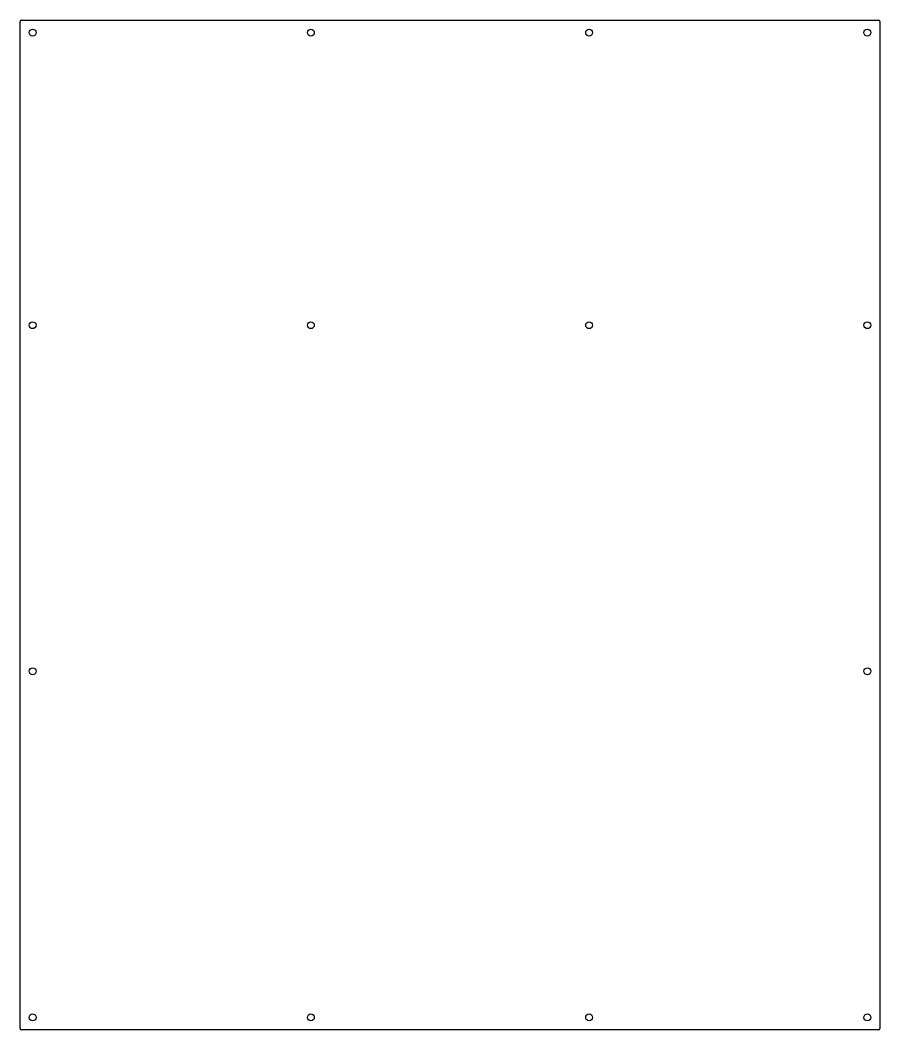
# Model space of a CAD drawing. Header units: millimetres. Extents: x -345 to 345, y -406 to 406.
import ezdxf

# ---------------------------------------------------------------- set-up
doc = ezdxf.new("R2010")
doc.units = ezdxf.units.MM

msp = doc.modelspace()

# ---------------------------------------------------------------- linework, layer by layer
at = {"color": 7, "linetype": 'Continuous', "lineweight": 25}
for p, q in [((-345, -404.5), (-345, 404.5)), ((-344, 405.5), (344, 405.5)), ((345, 404.5), (345, -404.5)), ((344, -405.5), (-344, -405.5))]:
    msp.add_line(p, q, dxfattribs=at)
for centre in [(-335, 395.5), (-111.67, 395.5), (111.67, 395.5), (335, 395.5), (-335, 160.5), (-111.67, 160.5), (111.67, 160.5), (335, 160.5), (-335, -117.5), (335, -117.5), (-335, -395.5), (-111.67, -395.5), (111.67, -395.5), (335, -395.5)]:
    msp.add_circle(centre, 2.75, dxfattribs=at)
for centre, start, end in [((344, 404.5), 0, 90), ((-344, 404.5), 90, 180), ((-344, -404.5), 180, 270), ((344, -404.5), 270, 0)]:
    msp.add_arc(centre, 1, start, end, dxfattribs=at)

doc.saveas('drawing.dxf')
